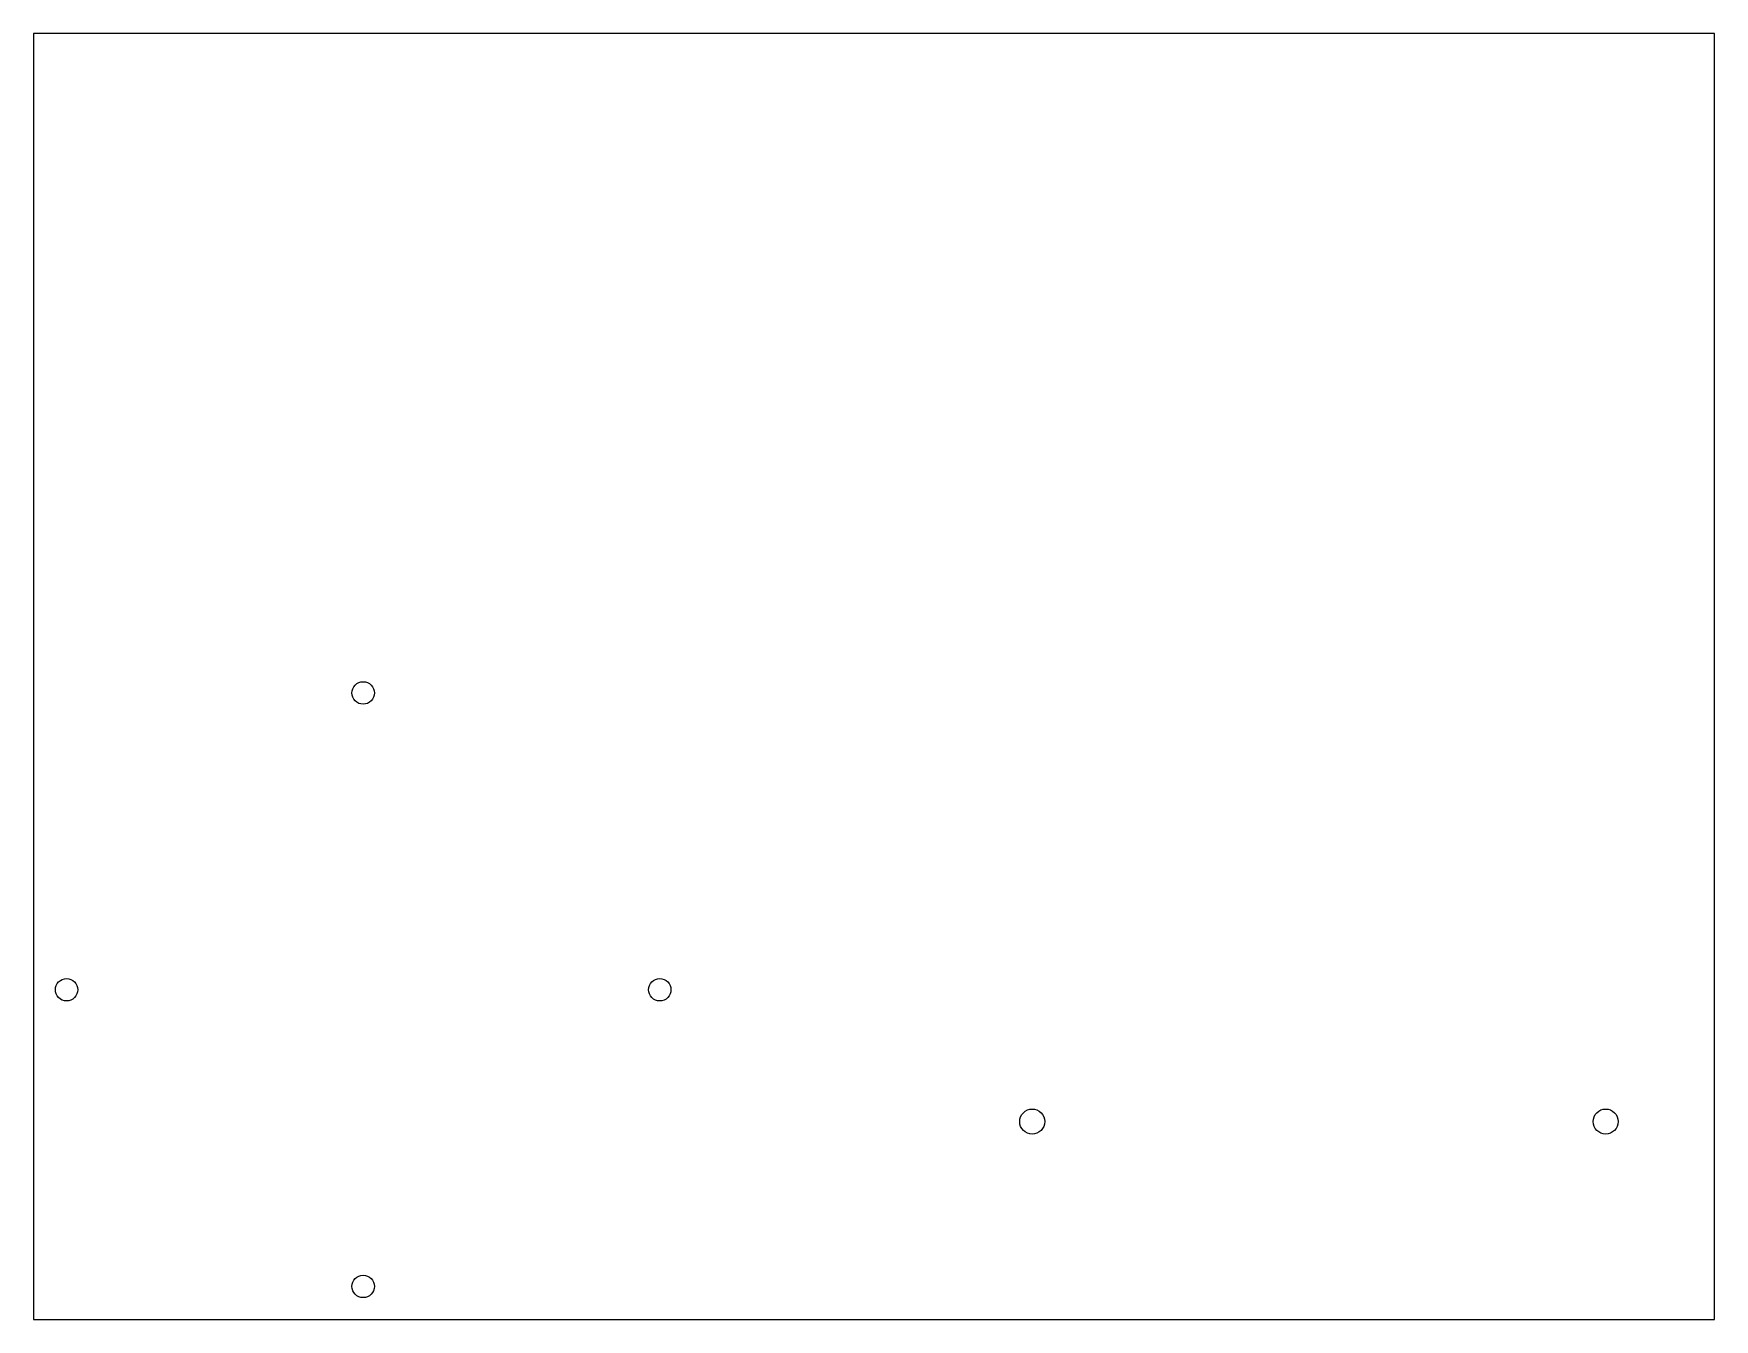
# Model space of a CAD drawing. Header units: metres. Extents: x -128 to 128, y -98 to 98.
import ezdxf

# ---------------------------------------------------------------- set-up
doc = ezdxf.new("R2010")
doc.units = ezdxf.units.M

msp = doc.modelspace()

# ---------------------------------------------------------------- linework, layer by layer
for p, q in [((127.5, 97.5), (-127.5, 97.5)), ((-127.5, 97.5), (-127.5, -97.5)), ((127.5, -97.5), (127.5, 97.5)), ((-79.2, -2.5), (-79.1673, -2.16835)), ((-79.1673, -2.83167), (-79.2, -2.5)), ((-79.1673, -2.16835), (-79.0706, -1.84944)), ((-79.0706, -1.84944), (-78.9135, -1.55554)), ((-78.9135, -1.55554), (-78.7021, -1.29793)), ((-78.7021, -1.29793), (-78.4445, -1.0865)), ((-78.4445, -1.0865), (-78.1506, -0.92941)), ((-78.1506, -0.92941), (-77.8316, -0.83267)), ((-77.8316, -0.83267), (-77.5, -0.8)), ((-77.5, -0.8), (-77.1684, -0.83267)), ((-77.1684, -0.83267), (-76.8494, -0.92941)), ((-76.8494, -0.92941), (-76.5555, -1.0865)), ((-76.5555, -1.0865), (-76.2979, -1.29793)), ((-76.2979, -1.29793), (-76.0865, -1.55554)), ((-76.0865, -1.55554), (-75.9294, -1.84944)), ((-75.9294, -1.84944), (-75.8327, -2.16835)), ((-75.8327, -2.16835), (-75.8, -2.5)), ((-75.8, -2.5), (-75.8327, -2.83167)), ((-79.0706, -3.15057), (-79.1673, -2.83167)), ((-78.9135, -3.44447), (-79.0706, -3.15057)), ((-78.7021, -3.70209), (-78.9135, -3.44447)), ((-78.4445, -3.91351), (-78.7021, -3.70209)), ((-78.1506, -4.0706), (-78.4445, -3.91351)), ((-77.8316, -4.16734), (-78.1506, -4.0706)), ((-77.5, -4.20001), (-77.8316, -4.16734)), ((-77.1684, -4.16734), (-77.5, -4.20001)), ((-76.8494, -4.0706), (-77.1684, -4.16734)), ((-76.5555, -3.91351), (-76.8494, -4.0706)), ((-76.2979, -3.70209), (-76.5555, -3.91351)), ((-76.0865, -3.44447), (-76.2979, -3.70209)), ((-75.9294, -3.15057), (-76.0865, -3.44447)), ((-75.8327, -2.83167), (-75.9294, -3.15057)), ((-123.151, -45.9294), (-122.832, -45.8327)), ((-122.832, -45.8327), (-122.5, -45.8)), ((-122.5, -45.8), (-122.168, -45.8327)), ((-122.168, -45.8327), (-121.849, -45.9294)), ((-33.1506, -45.9294), (-32.8317, -45.8327)), ((-32.8317, -45.8327), (-32.5, -45.8)), ((-32.5, -45.8), (-32.1684, -45.8327)), ((-32.1684, -45.8327), (-31.8494, -45.9294)), ((-124.2, -47.5), (-124.167, -47.1684)), ((-124.167, -47.8316), (-124.2, -47.5)), ((-124.167, -47.1684), (-124.071, -46.8494)), ((-124.071, -48.1506), (-124.167, -47.8316)), ((-124.071, -46.8494), (-123.913, -46.5555)), ((-123.913, -48.4445), (-124.071, -48.1506)), ((-123.913, -46.5555), (-123.702, -46.2979)), ((-123.702, -48.7021), (-123.913, -48.4445)), ((-123.702, -46.2979), (-123.444, -46.0865)), ((-123.444, -46.0865), (-123.151, -45.9294)), ((-121.849, -45.9294), (-121.556, -46.0865)), ((-121.556, -46.0865), (-121.298, -46.2979)), ((-121.298, -46.2979), (-121.086, -46.5555)), ((-121.086, -48.4445), (-121.298, -48.7021)), ((-121.086, -46.5555), (-120.929, -46.8494)), ((-120.929, -48.1506), (-121.086, -48.4445)), ((-120.929, -46.8494), (-120.833, -47.1684)), ((-120.833, -47.8316), (-120.929, -48.1506)), ((-120.833, -47.1684), (-120.8, -47.5)), ((-120.8, -47.5), (-120.833, -47.8316)), ((-34.2, -47.5), (-34.1673, -47.1684)), ((-34.1673, -47.8316), (-34.2, -47.5)), ((-34.1673, -47.1684), (-34.0706, -46.8494)), ((-34.0706, -48.1506), (-34.1673, -47.8316)), ((-34.0706, -46.8494), (-33.9135, -46.5555)), ((-33.9135, -48.4445), (-34.0706, -48.1506)), ((-33.9135, -46.5555), (-33.7021, -46.2979)), ((-33.7021, -48.7021), (-33.9135, -48.4445)), ((-33.7021, -46.2979), (-33.4445, -46.0865)), ((-33.4445, -46.0865), (-33.1506, -45.9294)), ((-31.8494, -45.9294), (-31.5555, -46.0865)), ((-31.5555, -46.0865), (-31.2979, -46.2979)), ((-31.2979, -46.2979), (-31.0865, -46.5555)), ((-31.0865, -48.4445), (-31.2979, -48.7021)), ((-31.0865, -46.5555), (-30.9294, -46.8494)), ((-30.9294, -48.1506), (-31.0865, -48.4445)), ((-30.9294, -46.8494), (-30.8327, -47.1684)), ((-30.8327, -47.8316), (-30.9294, -48.1506)), ((-30.8327, -47.1684), (-30.8, -47.5)), ((-30.8, -47.5), (-30.8327, -47.8316)), ((-123.444, -48.9135), (-123.702, -48.7021)), ((-123.151, -49.0706), (-123.444, -48.9135)), ((-122.832, -49.1673), (-123.151, -49.0706)), ((-122.5, -49.2), (-122.832, -49.1673)), ((-122.168, -49.1673), (-122.5, -49.2)), ((-121.849, -49.0706), (-122.168, -49.1673)), ((-121.556, -48.9135), (-121.849, -49.0706)), ((-121.298, -48.7021), (-121.556, -48.9135)), ((-33.4445, -48.9135), (-33.7021, -48.7021)), ((-33.1506, -49.0706), (-33.4445, -48.9135)), ((-32.8317, -49.1673), (-33.1506, -49.0706)), ((-32.5, -49.2), (-32.8317, -49.1673)), ((-32.1684, -49.1673), (-32.5, -49.2)), ((-31.8494, -49.0706), (-32.1684, -49.1673)), ((-31.5555, -48.9135), (-31.8494, -49.0706)), ((-31.2979, -48.7021), (-31.5555, -48.9135)), ((22.4202, -66.4444), (22.6565, -66.1565)), ((22.6565, -66.1565), (22.9444, -65.9202)), ((22.9444, -65.9202), (23.2729, -65.7446)), ((23.2729, -65.7446), (23.6293, -65.6365)), ((23.6293, -65.6365), (24, -65.6)), ((24, -65.6), (24.3707, -65.6365)), ((24.3707, -65.6365), (24.7271, -65.7446)), ((24.7271, -65.7446), (25.0556, -65.9202)), ((25.0556, -65.9202), (25.3435, -66.1565)), ((25.3435, -66.1565), (25.5798, -66.4444)), ((109.42, -66.4444), (109.656, -66.1565)), ((109.656, -66.1565), (109.944, -65.9202)), ((109.944, -65.9202), (110.273, -65.7446)), ((110.273, -65.7446), (110.629, -65.6365)), ((110.629, -65.6365), (111, -65.6)), ((111, -65.6), (111.371, -65.6365)), ((111.371, -65.6365), (111.727, -65.7446)), ((111.727, -65.7446), (112.056, -65.9202)), ((112.056, -65.9202), (112.343, -66.1565)), ((112.343, -66.1565), (112.58, -66.4444)), ((22.1, -67.5), (22.1365, -67.1293)), ((22.1365, -67.8707), (22.1, -67.5)), ((22.1365, -67.1293), (22.2446, -66.7729)), ((22.2446, -68.2271), (22.1365, -67.8707)), ((22.2446, -66.7729), (22.4202, -66.4444)), ((22.4202, -68.5556), (22.2446, -68.2271)), ((22.6565, -68.8435), (22.4202, -68.5556)), ((22.9444, -69.0798), (22.6565, -68.8435)), ((25.3435, -68.8435), (25.0556, -69.0798)), ((25.5798, -68.5556), (25.3435, -68.8435)), ((25.5798, -66.4444), (25.7554, -66.7729)), ((25.7554, -68.2271), (25.5798, -68.5556)), ((25.7554, -66.7729), (25.8635, -67.1293)), ((25.8635, -67.8707), (25.7554, -68.2271)), ((25.8635, -67.1293), (25.9, -67.5)), ((25.9, -67.5), (25.8635, -67.8707)), ((109.1, -67.5), (109.137, -67.1293)), ((109.137, -67.8707), (109.1, -67.5)), ((109.137, -67.1293), (109.245, -66.7729)), ((109.245, -68.2271), (109.137, -67.8707)), ((109.245, -66.7729), (109.42, -66.4444)), ((109.42, -68.5556), (109.245, -68.2271)), ((109.656, -68.8435), (109.42, -68.5556)), ((109.944, -69.0798), (109.656, -68.8435)), ((112.343, -68.8435), (112.056, -69.0798)), ((112.58, -68.5556), (112.343, -68.8435)), ((112.58, -66.4444), (112.755, -66.7729)), ((112.755, -68.2271), (112.58, -68.5556)), ((112.755, -66.7729), (112.863, -67.1293)), ((112.863, -67.8707), (112.755, -68.2271)), ((112.863, -67.1293), (112.9, -67.5)), ((112.9, -67.5), (112.863, -67.8707)), ((23.2729, -69.2554), (22.9444, -69.0798)), ((23.6293, -69.3635), (23.2729, -69.2554)), ((24, -69.4), (23.6293, -69.3635)), ((24.3707, -69.3635), (24, -69.4)), ((24.7271, -69.2554), (24.3707, -69.3635)), ((25.0556, -69.0798), (24.7271, -69.2554)), ((110.273, -69.2554), (109.944, -69.0798)), ((110.629, -69.3635), (110.273, -69.2554)), ((111, -69.4), (110.629, -69.3635)), ((111.371, -69.3635), (111, -69.4)), ((111.727, -69.2554), (111.371, -69.3635)), ((112.056, -69.0798), (111.727, -69.2554)), ((-79.0706, -91.8494), (-78.9135, -91.5555)), ((-78.9135, -91.5555), (-78.7021, -91.2979)), ((-78.7021, -91.2979), (-78.4445, -91.0865)), ((-78.4445, -91.0865), (-78.1506, -90.9294)), ((-78.1506, -90.9294), (-77.8316, -90.8327)), ((-77.8316, -90.8327), (-77.5, -90.8)), ((-77.5, -90.8), (-77.1684, -90.8327)), ((-77.1684, -90.8327), (-76.8494, -90.9294)), ((-76.8494, -90.9294), (-76.5555, -91.0865)), ((-76.5555, -91.0865), (-76.2979, -91.2979)), ((-76.2979, -91.2979), (-76.0865, -91.5555)), ((-76.0865, -91.5555), (-75.9294, -91.8494)), ((-79.2, -92.5), (-79.1673, -92.1683)), ((-79.1673, -92.8316), (-79.2, -92.5)), ((-79.1673, -92.1683), (-79.0706, -91.8494)), ((-79.0706, -93.1506), (-79.1673, -92.8316)), ((-78.9135, -93.4445), (-79.0706, -93.1506)), ((-78.7021, -93.7021), (-78.9135, -93.4445)), ((-78.4445, -93.9135), (-78.7021, -93.7021)), ((-78.1506, -94.0706), (-78.4445, -93.9135)), ((-77.8316, -94.1673), (-78.1506, -94.0706)), ((-77.5, -94.2), (-77.8316, -94.1673)), ((-77.1684, -94.1673), (-77.5, -94.2)), ((-76.8494, -94.0706), (-77.1684, -94.1673)), ((-76.5555, -93.9135), (-76.8494, -94.0706)), ((-76.2979, -93.7021), (-76.5555, -93.9135)), ((-76.0865, -93.4445), (-76.2979, -93.7021)), ((-75.9294, -93.1506), (-76.0865, -93.4445)), ((-75.9294, -91.8494), (-75.8327, -92.1683)), ((-75.8327, -92.8316), (-75.9294, -93.1506)), ((-75.8327, -92.1683), (-75.8, -92.5)), ((-75.8, -92.5), (-75.8327, -92.8316)), ((-127.5, -97.5), (127.5, -97.5))]:
    msp.add_line(p, q)

doc.saveas('drawing.dxf')
